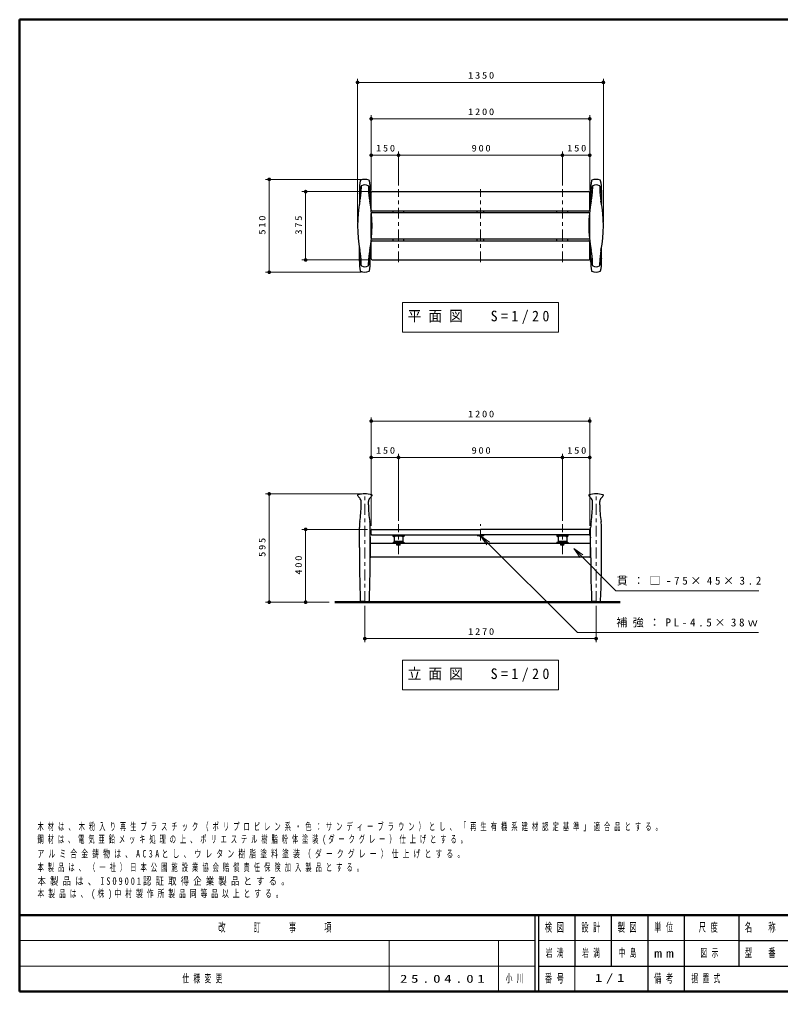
# Model space of a CAD drawing. Units: millimetres on the paper, scale 1:20. Extents: x -385 to 0, y 0 to 267.
# Drawn here: x -385 to -176, y 0 to 267 of the extents above; entities that cross this region are included whole.
import ezdxf

# ---------------------------------------------------------------- set-up
doc = ezdxf.new("R2010")
doc.units = ezdxf.units.MM
doc.linetypes.add('USER1', pattern=[4.5, 2.5, -2])
doc.linetypes.add('USER2', pattern=[6, 3, -1, 1, -1])
doc.layers.add('1_20', color=7, linetype='Continuous', lineweight=25)
doc.layers.add('LY_3', color=7, linetype='Continuous', lineweight=13)
doc.layers.add('CLASS1', color=7, linetype='Continuous')
doc.layers.add('LY_4', color=7, linetype='Continuous')
doc.styles.add('ＭＳ ゴシック', font='')
doc.styles.get('ＭＳ ゴシック').set_extended_font_data('MS Gothic')

# ---------------------------------------------------------------- blocks, each defined once
blk = doc.blocks.new('filled_dot')
at = {"color": 0, "linetype": 'Continuous', "lineweight": -2, "const_width": 1.25}
blk.add_lwpolyline([(-0.625, 0, 1), (0.625, 0, 1)], format="xyb", close=True, dxfattribs=at)

msp = doc.modelspace()

# ---------------------------------------------------------------- linework, layer by layer
at = {"layer": '1_20', "lineweight": 13}
for p, q in [((-292.175, 211.329), (-292.175, 250.704)), ((-292.175, 249.704), (-224.675, 249.704)), ((-224.675, 211.329), (-224.675, 250.704)), ((-288.425, 220.033), (-288.425, 240.704)), ((-228.425, 220.033), (-228.425, 240.704)), ((-288.425, 239.704), (-228.425, 239.704)), ((-288.425, 229.704), (-280.925, 229.704)), ((-280.925, 221.357), (-280.925, 230.704)), ((-280.925, 229.704), (-235.925, 229.704)), ((-235.925, 221.357), (-235.925, 230.704)), ((-235.925, 229.704), (-228.425, 229.704)), ((-291.175, 223.083), (-317.425, 223.083)), ((-316.425, 197.574), (-316.425, 223.083)), ((-289.175, 219.704), (-307.425, 219.704)), ((-306.425, 200.954), (-306.425, 219.704)), ((-289.175, 200.954), (-307.425, 200.954)), ((-291.175, 197.574), (-317.425, 197.574)), ((-279.825, 189.257), (-279.825, 181.123)), ((-237.025, 189.257), (-279.825, 189.257)), ((-237.025, 181.123), (-237.025, 189.257)), ((-279.825, 181.123), (-237.025, 181.123)), ((-288.425, 127.94), (-288.425, 157.69)), ((-228.425, 127.94), (-228.425, 157.69)), ((-288.425, 156.69), (-228.425, 156.69)), ((-280.925, 139.673), (-280.925, 147.69)), ((-280.925, 129.334), (-280.925, 147.69)), ((-235.925, 129.334), (-235.925, 147.69)), ((-288.425, 146.69), (-280.925, 146.69)), ((-280.925, 146.69), (-235.925, 146.69)), ((-235.925, 146.69), (-228.425, 146.69)), ((-291.175, 136.69), (-317.425, 136.69)), ((-316.425, 106.94), (-316.425, 136.69)), ((-289.425, 126.94), (-307.425, 126.94)), ((-306.425, 106.94), (-306.425, 126.94)), ((-258.425, 125.19), (-256.3, 123.072)), ((-258.425, 125.19), (-255.947, 123.427)), ((-256.653, 122.718), (-258.425, 125.19)), ((-232.822, 121.688), (-230.702, 119.566)), ((-232.822, 121.688), (-230.348, 119.919)), ((-231.055, 119.212), (-232.822, 121.688)), ((-299.935, 106.94), (-317.425, 106.94)), ((-299.935, 106.94), (-307.425, 106.94)), ((-290.175, 105.94), (-290.175, 95.94)), ((-226.675, 105.94), (-226.675, 95.94)), ((-226.675, 96.94), (-290.175, 96.94)), ((-279.825, 91.007), (-279.825, 82.873)), ((-237.025, 91.007), (-279.825, 91.007)), ((-237.025, 82.873), (-237.025, 91.007)), ((-279.825, 82.873), (-237.025, 82.873))]:
    msp.add_line(p, q, dxfattribs=at)
at = {"layer": '1_20', "color": 4}
for p, q in [((-291.675, 220.068), (-291.675, 216.183)), ((-291.175, 221.185), (-291.175, 220.44)), ((-289.175, 221.185), (-289.175, 220.44)), ((-288.675, 220.068), (-288.675, 216.183)), ((-228.175, 220.068), (-228.175, 216.183)), ((-227.675, 221.185), (-227.675, 220.44)), ((-225.675, 221.185), (-225.675, 220.44)), ((-225.175, 220.068), (-225.175, 216.183)), ((-291.675, 200.59), (-291.675, 204.474)), ((-288.675, 200.59), (-288.675, 204.474)), ((-228.175, 200.59), (-228.175, 204.474)), ((-225.175, 200.59), (-225.175, 204.474)), ((-291.175, 199.472), (-291.175, 200.217)), ((-289.175, 199.472), (-289.175, 200.217)), ((-227.675, 199.472), (-227.675, 200.217)), ((-225.675, 199.472), (-225.675, 200.217)), ((-291.175, 133.648), (-291.175, 134.572)), ((-289.175, 133.648), (-289.175, 134.572)), ((-227.675, 133.648), (-227.675, 134.572)), ((-225.675, 133.648), (-225.675, 134.572)), ((-291.675, 121.94), (-291.675, 127.433)), ((-288.675, 121.94), (-288.675, 127.433)), ((-228.175, 121.94), (-228.175, 127.433)), ((-225.175, 121.94), (-225.175, 127.433)), ((-290.175, 107.115), (-291.283, 107.173)), ((-291.175, 106.94), (-291.175, 107.073)), ((-290.175, 107.115), (-289.067, 107.173)), ((-289.175, 106.94), (-289.175, 107.073)), ((-226.675, 107.115), (-227.783, 107.173)), ((-227.675, 106.94), (-227.675, 107.073)), ((-226.675, 107.115), (-225.567, 107.173)), ((-225.675, 106.94), (-225.675, 107.073))]:
    msp.add_line(p, q, dxfattribs=at)
at = {"layer": '1_20'}
for p, q in [((-288.425, 214.704), (-288.425, 219.454)), ((-288.175, 219.704), (-228.675, 219.704)), ((-228.425, 214.704), (-228.425, 219.454)), ((-288.425, 206.954), (-288.425, 213.704)), ((-288.175, 214.454), (-228.675, 214.454)), ((-288.175, 213.954), (-228.675, 213.954)), ((-282.425, 213.954), (-282.425, 214.454)), ((-279.425, 213.954), (-279.425, 214.454)), ((-259.375, 213.954), (-259.375, 214.454)), ((-257.475, 213.954), (-257.475, 214.454)), ((-237.425, 213.954), (-237.425, 214.454)), ((-234.425, 213.954), (-234.425, 214.454)), ((-228.425, 206.954), (-228.425, 213.704)), ((-288.425, 201.204), (-288.425, 205.954)), ((-288.175, 206.704), (-228.675, 206.704)), ((-288.175, 206.204), (-228.675, 206.204)), ((-282.425, 206.204), (-282.425, 206.704)), ((-279.425, 206.204), (-279.425, 206.704)), ((-259.375, 206.204), (-259.375, 206.704)), ((-257.475, 206.204), (-257.475, 206.704)), ((-237.425, 206.204), (-237.425, 206.704)), ((-234.425, 206.204), (-234.425, 206.704)), ((-228.425, 201.204), (-228.425, 205.954)), ((-288.175, 200.954), (-228.675, 200.954)), ((-288.425, 125.59), (-288.425, 126.79)), ((-288.275, 126.94), (-258.425, 126.94)), ((-228.575, 126.94), (-258.425, 126.94)), ((-228.425, 125.59), (-228.425, 126.79)), ((-288.625, 123.14), (-228.225, 123.14)), ((-288.275, 125.44), (-258.425, 125.44)), ((-282.445, 125.14), (-282.445, 125.115)), ((-282.445, 125.14), (-281.855, 125.14)), ((-282.445, 125.115), (-281.855, 125.115)), ((-282.425, 125.44), (-282.425, 125.14)), ((-282.425, 125.14), (-279.425, 125.14)), ((-282.425, 123.44), (-279.425, 123.44)), ((-282.425, 123.44), (-282.425, 123.14)), ((-282.1, 125.14), (-282.1, 123.44)), ((-282.1, 123.44), (-279.75, 123.44)), ((-281.855, 125.14), (-281.855, 125.115)), ((-281.45, 123.14), (-281.45, 123.04)), ((-281.45, 123.14), (-280.4, 123.14)), ((-281.45, 123.04), (-280.4, 123.04)), ((-280.465, 123.04), (-281.385, 123.04)), ((-281.385, 122.915), (-281.385, 123.04)), ((-280.465, 122.915), (-281.385, 122.915)), ((-281.35, 122.595), (-281.35, 122.915)), ((-280.962, 122.915), (-280.928, 123.04)), ((-280.925, 122.915), (-280.925, 122.595)), ((-280.922, 122.915), (-280.888, 123.04)), ((-280.5, 122.595), (-280.5, 122.915)), ((-280.465, 122.915), (-280.465, 123.04)), ((-280.4, 123.04), (-280.4, 123.14)), ((-279.995, 125.14), (-279.995, 125.115)), ((-279.995, 125.14), (-279.405, 125.14)), ((-279.995, 125.115), (-279.405, 125.115)), ((-279.75, 125.14), (-279.75, 123.44)), ((-279.425, 125.44), (-279.425, 125.14)), ((-279.425, 123.44), (-279.425, 123.14)), ((-279.405, 125.14), (-279.405, 125.115)), ((-259.375, 125.44), (-259.375, 125.215)), ((-259.375, 125.215), (-257.475, 125.215)), ((-258.72, 125.215), (-258.72, 125.19)), ((-258.72, 125.215), (-258.13, 125.215)), ((-258.72, 125.19), (-258.13, 125.19)), ((-228.575, 125.44), (-258.425, 125.44)), ((-258.13, 125.215), (-258.13, 125.19)), ((-257.475, 125.44), (-257.475, 125.215)), ((-237.445, 125.14), (-237.445, 125.115)), ((-237.445, 125.14), (-236.855, 125.14)), ((-237.445, 125.115), (-236.855, 125.115)), ((-237.425, 125.44), (-237.425, 125.14)), ((-237.425, 125.14), (-234.425, 125.14)), ((-237.425, 123.44), (-234.425, 123.44)), ((-237.425, 123.44), (-237.425, 123.14)), ((-237.1, 125.14), (-237.1, 123.44)), ((-237.1, 123.44), (-234.75, 123.44)), ((-236.855, 125.14), (-236.855, 125.115)), ((-236.45, 123.14), (-236.45, 123.04)), ((-236.45, 123.14), (-235.4, 123.14)), ((-236.45, 123.04), (-235.4, 123.04)), ((-235.465, 123.04), (-236.385, 123.04)), ((-236.385, 122.915), (-236.385, 123.04)), ((-235.465, 122.915), (-236.385, 122.915)), ((-236.35, 122.595), (-236.35, 122.915)), ((-235.962, 122.915), (-235.928, 123.04)), ((-235.925, 122.915), (-235.925, 122.595)), ((-235.922, 122.915), (-235.888, 123.04)), ((-235.5, 122.595), (-235.5, 122.915)), ((-235.465, 122.915), (-235.465, 123.04)), ((-235.4, 123.04), (-235.4, 123.14)), ((-234.995, 125.14), (-234.995, 125.115)), ((-234.995, 125.14), (-234.405, 125.14)), ((-234.995, 125.115), (-234.405, 125.115)), ((-234.75, 125.14), (-234.75, 123.44)), ((-234.425, 125.44), (-234.425, 125.14)), ((-234.425, 123.44), (-234.425, 123.14)), ((-234.405, 125.14), (-234.405, 125.115)), ((-280.5, 122.595), (-281.35, 122.595)), ((-235.5, 122.595), (-236.35, 122.595)), ((-288.625, 119.09), (-288.688, 119.09)), ((-288.625, 119.39), (-228.225, 119.39)), ((-228.225, 119.09), (-228.162, 119.09)), ((-291.175, 106.94), (-289.175, 106.94)), ((-225.675, 106.94), (-227.675, 106.94))]:
    msp.add_line(p, q, dxfattribs=at)
at = {"layer": '1_20', "linetype": 'USER2', "lineweight": 13}
for p, q in [((-280.925, 200.3), (-280.925, 220.357)), ((-258.425, 200.3), (-258.425, 220.357)), ((-235.925, 200.3), (-235.925, 220.357)), ((-290.175, 106.94), (-290.175, 136.744)), ((-226.675, 106.94), (-226.675, 136.705)), ((-280.925, 120.131), (-280.925, 128.334)), ((-258.425, 123.903), (-258.425, 128.409)), ((-235.925, 120.131), (-235.925, 128.334))]:
    msp.add_line(p, q, dxfattribs=at)
at = {"layer": '1_20', "color": 131}
for p, q in [((-288.625, 119.09), (-288.625, 124.64)), ((-228.225, 119.09), (-228.225, 124.64))]:
    msp.add_line(p, q, dxfattribs=at)
at = {"layer": '1_20', "linetype": 'USER1', "lineweight": 13}
for p, q in [((-282.1, 123.74), (-279.75, 123.74)), ((-237.1, 123.74), (-234.75, 123.74))]:
    msp.add_line(p, q, dxfattribs=at)
at = {"layer": '1_20', "lineweight": 50}
msp.add_line((-298.414, 106.94), (-220.051, 106.94), dxfattribs=at)
at = {"layer": '1_20', "lineweight": 13}
for points in [[(-258.425, 125.19), (-231.741, 98.598), (-182.115, 98.598)], [(-232.822, 121.688), (-221.226, 110.087), (-181.988, 110.087)]]:
    msp.add_lwpolyline(points, dxfattribs=at)
at = {"layer": '1_20', "color": 4}
for centre, radius, start, end in [((-277.773, 220.068), 13.902, 169.05833, 180), ((-291.275, 222.678), 0.15, 116.11733, 169.05833), ((-290.175, 220.434), 2.649, 63.88267, 116.11733), ((-289.075, 222.678), 0.15, 10.94167, 63.88267), ((-302.577, 220.068), 13.902, 0, 10.94167), ((-214.273, 220.068), 13.902, 169.05833, 180), ((-227.775, 222.678), 0.15, 116.11733, 169.05833), ((-226.675, 220.434), 2.649, 63.88267, 116.11733), ((-225.575, 222.678), 0.15, 10.94167, 63.88267), ((-239.077, 220.068), 13.902, 0, 10.94167), ((-294.98, 221.089), 3.805, 330.87712, 0), ((-308.273, 220.44), 17.098, 348.70424, 0), ((-291.025, 221.185), 0.15, 122.77908, 180), ((-290.175, 219.865), 1.72, 57.22092, 122.77908), ((-289.325, 221.185), 0.15, 0, 57.22092), ((-285.37, 221.089), 3.805, 180, 209.12288), ((-272.076, 220.44), 17.098, 180, 191.29576), ((-231.48, 221.089), 3.805, 330.87712, 0), ((-244.773, 220.44), 17.098, 348.70424, 0), ((-227.525, 221.185), 0.15, 122.77908, 180), ((-226.675, 219.865), 1.72, 57.22092, 122.77908), ((-225.825, 221.185), 0.15, 0, 57.22092), ((-221.87, 221.089), 3.805, 180, 209.12288), ((-208.576, 220.44), 17.098, 180, 191.29576), ((-257.649, 210.329), 34.526, 168.70424, 191.29576), ((-322.7, 210.329), 34.526, 348.70424, 11.29576), ((-194.149, 210.329), 34.526, 168.70424, 191.29576), ((-259.2, 210.329), 34.526, 348.70424, 11.29576), ((-308.273, 200.217), 17.098, 0, 11.29576), ((-272.076, 200.217), 17.098, 168.70424, 180), ((-244.773, 200.217), 17.098, 0, 11.29576), ((-208.576, 200.217), 17.098, 168.70424, 180), ((-277.773, 200.59), 13.902, 180, 190.94167), ((-294.98, 199.568), 3.805, 0, 29.12288), ((-285.37, 199.568), 3.805, 150.87712, 180), ((-302.577, 200.59), 13.902, 349.05833, 0), ((-214.273, 200.59), 13.902, 180, 190.94167), ((-231.48, 199.568), 3.805, 0, 29.12288), ((-221.87, 199.568), 3.805, 150.87712, 180), ((-239.077, 200.59), 13.902, 349.05833, 0), ((-291.275, 197.979), 0.15, 190.94167, 243.88267), ((-290.175, 200.223), 2.649, 243.88267, 296.11733), ((-291.025, 199.472), 0.15, 180, 237.22092), ((-290.175, 200.792), 1.72, 237.22092, 302.77908), ((-289.325, 199.472), 0.15, 302.77908, 0), ((-289.075, 197.979), 0.15, 296.11733, 349.05833), ((-227.775, 197.979), 0.15, 190.94167, 243.88267), ((-226.675, 200.223), 2.649, 243.88267, 296.11733), ((-227.525, 199.472), 0.15, 180, 237.22092), ((-226.675, 200.792), 1.72, 237.22092, 302.77908), ((-225.825, 199.472), 0.15, 302.77908, 0), ((-225.575, 197.979), 0.15, 296.11733, 349.05833), ((-292.025, 136.29), 0.15, 105.3921, 213.20587), ((-289.731, 137.558), 2.771, 208.93513, 227.92204), ((-290.175, 129.57), 7.12, 74.6079, 105.3921), ((-290.618, 137.558), 2.771, 312.07795, 331.06487), ((-288.325, 136.29), 0.15, 326.79413, 74.6079), ((-228.525, 136.29), 0.15, 105.3921, 213.20587), ((-226.231, 137.558), 2.771, 208.93513, 227.92204), ((-226.675, 129.57), 7.12, 74.6079, 105.3921), ((-227.118, 137.558), 2.771, 312.07795, 331.06487), ((-224.825, 136.29), 0.15, 326.79413, 74.6079), ((-292.428, 134.572), 1.253, 0, 47.92204), ((-319.63, 133.648), 28.456, 350.79971, 0), ((-287.922, 134.572), 1.253, 132.07796, 180), ((-260.719, 133.648), 28.456, 180, 189.2003), ((-228.928, 134.572), 1.253, 0, 47.92204), ((-256.13, 133.648), 28.456, 350.79971, 0), ((-224.422, 134.572), 1.253, 132.07796, 180), ((-197.219, 133.648), 28.456, 180, 189.2003), ((-281.264, 127.433), 10.411, 170.7997, 180), ((-299.086, 127.433), 10.411, 0, 9.2003), ((-217.764, 127.433), 10.411, 170.7997, 180), ((-235.586, 127.433), 10.411, 0, 9.2003), ((135.922, 121.94), 427.597, 180, 181.95969), ((-716.272, 121.94), 427.597, 358.04031, 0), ((199.422, 121.94), 427.597, 180, 181.95969), ((-652.772, 121.94), 427.597, 358.04031, 0), ((-291.275, 107.323), 0.15, 181.95969, 267), ((-291.275, 107.073), 0.1, 0, 87), ((-289.075, 107.073), 0.1, 93, 180), ((-289.075, 107.323), 0.15, 273, 358.04031), ((-227.775, 107.323), 0.15, 181.95969, 267), ((-227.775, 107.073), 0.1, 0, 87), ((-225.575, 107.073), 0.1, 93, 180), ((-225.575, 107.323), 0.15, 273, 358.04031)]:
    msp.add_arc(centre, radius, start, end, dxfattribs=at)
at = {"layer": '1_20'}
for centre, radius, start, end in [((-288.175, 219.454), 0.25, 90, 180), ((-228.675, 219.454), 0.25, 0, 90), ((-288.175, 214.704), 0.25, 180, 270), ((-288.175, 213.704), 0.25, 90, 180), ((-228.675, 214.704), 0.25, 270, 0), ((-228.675, 213.704), 0.25, 0, 90), ((-288.175, 206.954), 0.25, 180, 270), ((-288.175, 205.954), 0.25, 90, 180), ((-228.675, 206.954), 0.25, 270, 0), ((-228.675, 205.954), 0.25, 0, 90), ((-288.175, 201.204), 0.25, 180, 270), ((-228.675, 201.204), 0.25, 270, 0), ((-288.275, 126.79), 0.15, 90, 180), ((-288.275, 125.59), 0.15, 180, 270), ((-228.575, 126.79), 0.15, 0, 90), ((-228.575, 125.59), 0.15, 270, 0), ((-282.15, 125.385), 0.4, 222.43594, 317.56406), ((-279.7, 125.385), 0.4, 222.43594, 317.56406), ((-258.425, 125.46), 0.4, 222.43594, 317.56406), ((-237.15, 125.385), 0.4, 222.43594, 317.56406), ((-234.7, 125.385), 0.4, 222.43594, 317.56406)]:
    msp.add_arc(centre, radius, start, end, dxfattribs=at)
at = {"layer": '1_20', "color": 131}
for centre, start, end in [((-289.075, 124.64), 0, 27.26604), ((-227.775, 124.64), 152.73396, 180)]:
    msp.add_arc(centre, 0.45, start, end, dxfattribs=at)
at = {"layer": 'LY_3', "lineweight": 50}
for p, q in [((-385, 267), (-385, 0)), ((0, 267), (-385, 267)), ((-385, 21), (0, 21)), ((-385, 0), (0, 0))]:
    msp.add_line(p, q, dxfattribs=at)
at = {"layer": 'LY_3', "color": 211, "lineweight": 25}
for p, q in [((-243.5, 21), (-243.5, 0)), ((-242.5, 21), (-242.5, 0)), ((-232.5, 21), (-232.5, 7)), ((-222.5, 21), (-222.5, 7)), ((-212.5, 21), (-212.5, 0)), ((-202.5, 21), (-202.5, 7)), ((-187.5, 21), (-187.5, 7)), ((-187.5, 14), (-70, 14)), ((-242.5, 7), (0, 7))]:
    msp.add_line(p, q, dxfattribs=at)
at = {"layer": 'LY_3'}
for p, q in [((-385, 14), (-243.5, 14)), ((-283.5, 14), (-283.5, 0)), ((-253.5, 14), (-253.5, 0)), ((-242.5, 14), (-187.5, 14)), ((-385, 7), (-243.5, 7)), ((-232.5, 7), (-232.5, 0))]:
    msp.add_line(p, q, dxfattribs=at)
at = {"layer": 'LY_3', "lineweight": 25}
msp.add_line((-202.5, 7), (-202.5, 0), dxfattribs=at)

# ---------------------------------------------------------------- block references
at = {"layer": '1_20', "lineweight": 13, "xscale": 0.4, "yscale": 0.4}
for p in [(-292.175, 249.704), (-288.425, 239.704), (-288.425, 229.704), (-280.925, 229.704), (-235.925, 229.704), (-288.425, 156.69), (-288.425, 146.69), (-280.925, 146.69), (-235.925, 146.69), (-290.175, 96.94)]:
    msp.add_blockref('filled_dot', p, dxfattribs=at)
for p, rotation in [((-224.675, 249.704), 180), ((-228.425, 239.704), 180), ((-280.925, 229.704), 180), ((-235.925, 229.704), 180), ((-228.425, 229.704), 180), ((-316.425, 223.083), 270), ((-306.425, 219.704), 270), ((-306.425, 200.954), 90), ((-316.425, 197.574), 90), ((-228.425, 156.69), 180), ((-280.925, 146.69), 180), ((-235.925, 146.69), 180), ((-228.425, 146.69), 180), ((-316.425, 136.69), 270), ((-306.425, 126.94), 270), ((-316.425, 106.94), 90), ((-306.425, 106.94), 90), ((-226.675, 96.94), 180)]:
    msp.add_blockref('filled_dot', p, dxfattribs=dict(at, rotation=rotation))

# ---------------------------------------------------------------- texts
at = {"layer": '1_20', "style": 'ＭＳ ゴシック'}
for s, insert, char_height, attachment_point in [('\\T1.33;\\W1.15;1350', (-258.001, 250.704), 1.833, 8), ('\\T1.33;\\W1.15;1200', (-258.004, 240.704), 1.833, 8), ('\\T1.33;\\W1.15;150', (-284.254, 230.704), 1.833, 8), ('\\T1.33;\\W1.15;900', (-258.008, 230.704), 1.833, 8), ('\\T1.33;\\W1.15;150', (-231.754, 230.704), 1.833, 8), ('\\T1.5;\\W0.95;平面図\u3000S=1/20', (-278.425, 185.19), 2.933, 4), ('\\T1.33;\\W1.15;1200', (-258.004, 157.69), 1.833, 8), ('\\T1.33;\\W1.15;150', (-284.254, 147.69), 1.833, 8), ('\\T1.33;\\W1.15;900', (-258.008, 147.69), 1.833, 8), ('\\T1.33;\\W1.15;150', (-231.754, 147.69), 1.833, 8), ('\\T1.5;貫：□-75×45×3.2', (-220.988, 112.737), 2.199, 4), ('\\T1.5;補強：PL-4.5×38ｗ', (-221.115, 101.248), 2.199, 4), ('\\T1.33;\\W1.15;1270', (-258.001, 97.94), 1.833, 8), ('\\T1.5;\\W0.95;立面図\u3000S=1/20', (-278.425, 86.94), 2.933, 4)]:
    msp.add_mtext(s, dxfattribs=dict(at, insert=insert, char_height=char_height, attachment_point=attachment_point))
at = {"layer": '1_20', "char_height": 1.833, "attachment_point": 8, "rotation": 90, "style": 'ＭＳ ゴシック'}
for s, insert in [('\\T1.33;\\W1.15;510', (-317.425, 210.75)), ('\\T1.33;\\W1.15;375', (-307.425, 210.745)), ('\\T1.33;\\W1.15;595', (-317.425, 122.232)), ('\\T1.33;\\W1.15;400', (-307.425, 117.357))]:
    msp.add_mtext(s, dxfattribs=dict(at, insert=insert))
at = {"layer": 'CLASS1', "char_height": 2.053, "attachment_point": 7, "style": 'ＭＳ ゴシック'}
for s, insert in [('\\T1.64;\\W0.6;木材は、木粉入り再生プラスチック（ポリプロピレン系・色：サンディーブラウン）とし、「再生有機系建材認定基準」適合品とする。', (-380.055, 44.016)), ('\\T1.62;\\W0.6;鋼材は、電気亜鉛メッキ処理の上、ポリエステル樹脂粉体塗装(ダークグレー）仕上げとする。', (-380.055, 40.282)), ('\\T1.61;\\W0.65;アルミ合金鋳物は、AC3Aとし、ウレタン樹脂塗料塗装（ダークグレー）仕上げとする。', (-380.055, 36.549)), ('\\T1.64;\\W0.6;本製品は、（一社）日本公園施設業協会賠償責任保険加入製品とする。', (-380.055, 32.816)), ('\\T1.5;\\W0.8;本製品は、ISO9001認証取得企業製品とする。', (-380.055, 29.082)), ('\\T1.58;\\W0.65;本製品は、(株)中村製作所製品同等品以上とする。', (-380.055, 25.349))]:
    msp.add_mtext(s, dxfattribs=dict(at, insert=insert))
at = {"layer": 'LY_3', "color": 4, "char_height": 2.346, "attachment_point": 5, "style": 'ＭＳ ゴシック'}
for s, insert in [('\\T1.64;\\W0.6;改\u3000\u3000訂\u3000\u3000事\u3000\u3000項', (-314.25, 17.5)), ('\\T1.64;\\W0.6;検図', (-237.5, 17.5)), ('\\T1.64;\\W0.6;設計', (-227.5, 17.5)), ('\\T1.64;\\W0.6;製図', (-217.5, 17.5)), ('\\T1.64;\\W0.6;単位', (-207.5, 17.5)), ('\\T1.64;\\W0.6;尺度', (-195.25, 17.5)), ('\\T1.64;\\W0.6;名\u3000称', (-181, 17.5)), ('\\T1.5;\\W1.35;mm', (-207.5, 10.5)), ('\\T1.64;\\W0.6;型\u3000番', (-181, 10.5)), ('\\T1.64;\\W0.6;番号', (-237.5, 3.5)), ('\\T1.64;\\W0.6;備考', (-207.5, 3.5))]:
    msp.add_mtext(s, dxfattribs=dict(at, insert=insert))
at = {"layer": 'LY_4', "char_height": 2.199, "attachment_point": 4, "style": 'ＭＳ ゴシック'}
for s, insert in [('\\T1.64;\\W0.6;岩満', (-240.5, 10.5)), ('\\T1.64;\\W0.6;岩満', (-230.5, 10.5)), ('\\T1.64;\\W0.6;中島', (-220.5, 10.5)), ('\\T1.64;\\W0.6;図示', (-198, 10.5)), ('\\T1.64;\\W0.6;仕様変更', (-340.25, 3.5)), ('\\T1.5;\\W1.35;25.04.01', (-280.5, 3.5)), ('\\T1.64;\\W0.6;小川', (-251.5, 3.5)), ('\\T1.5;\\W1.35;1/1', (-227, 3.5)), ('\\T1.64;\\W0.6;据置式', (-200.5, 3.5))]:
    msp.add_mtext(s, dxfattribs=dict(at, insert=insert))

doc.saveas('drawing.dxf')
